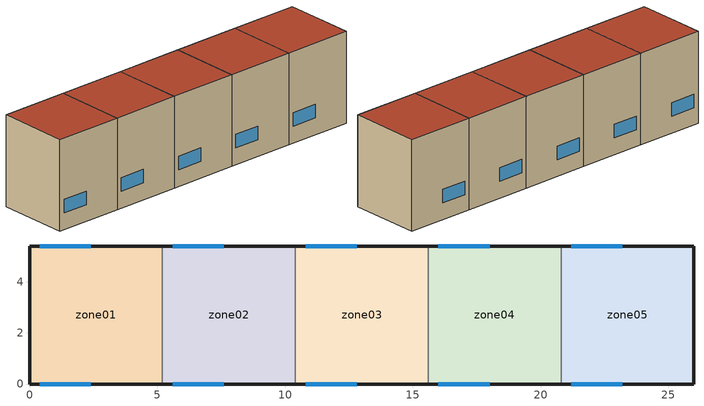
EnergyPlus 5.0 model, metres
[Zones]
zone01
 floor ground (GROUND_FLOOR): 0,0 0,5.4 5.2,5.4 5.2,0 z0
 wall outside (EXT_WALL): 5.2,5.4 0,5.4 0,0 5.2,0 z0:6.8
 wall to zone02 (ADJ_WALL): 5.2,0 5.2,5.4 z0:6.8
 window (EXT_WINDOW1): 0.4,0 2.4,0 / 2.4,5.4 0.4,5.4 z1.25:2.25
 roof outside (EXT_ROOF): 5.2,0 5.2,5.4 0,5.4 0,0 z6.8
zone02
 floor ground (GROUND_FLOOR): 5.2,0 5.2,5.4 10.4,5.4 10.4,0 z0
 wall outside (EXT_WALL): 10.4,5.4 5.2,5.4 / 5.2,0 10.4,0 z0:6.8
 wall to zone03 (ADJ_WALL): 10.4,0 10.4,5.4 z0:6.8
 wall to zone01 (ADJ_WALL): 5.2,5.4 5.2,0 z0:6.8
 window (EXT_WINDOW1): 5.6,0 7.6,0 / 7.6,5.4 5.6,5.4 z1.25:2.25
 roof outside (EXT_ROOF): 10.4,0 10.4,5.4 5.2,5.4 5.2,0 z6.8
zone03
 floor ground (GROUND_FLOOR): 10.4,0 10.4,5.4 15.6,5.4 15.6,0 z0
 wall outside (EXT_WALL): 15.6,5.4 10.4,5.4 / 10.4,0 15.6,0 z0:6.8
 wall to zone04 (ADJ_WALL): 15.6,0 15.6,5.4 z0:6.8
 wall to zone02 (ADJ_WALL): 10.4,5.4 10.4,0 z0:6.8
 window (EXT_WINDOW1): 10.8,0 12.8,0 / 12.8,5.4 10.8,5.4 z1.25:2.25
 roof outside (EXT_ROOF): 15.6,0 15.6,5.4 10.4,5.4 10.4,0 z6.8
zone04
 floor ground (GROUND_FLOOR): 15.6,0 15.6,5.4 20.8,5.4 20.8,0 z0
 wall outside (EXT_WALL): 20.8,5.4 15.6,5.4 / 15.6,0 20.8,0 z0:6.8
 wall to zone05 (ADJ_WALL): 20.8,0 20.8,5.4 z0:6.8
 wall to zone03 (ADJ_WALL): 15.6,5.4 15.6,0 z0:6.8
 window (EXT_WINDOW1): 16,0 18,0 / 18,5.4 16,5.4 z1.25:2.25
 roof outside (EXT_ROOF): 20.8,0 20.8,5.4 15.6,5.4 15.6,0 z6.8
zone05
 floor ground (GROUND_FLOOR): 20.8,0 20.8,5.4 26,5.4 26,0 z0
 wall outside (EXT_WALL): 20.8,0 26,0 26,5.4 20.8,5.4 z0:6.8
 wall to zone04 (ADJ_WALL): 20.8,5.4 20.8,0 z0:6.8
 window (EXT_WINDOW1): 21.2,0 23.2,0 / 23.2,5.4 21.2,5.4 z1.25:2.25
 roof outside (EXT_ROOF): 26,0 26,5.4 20.8,5.4 20.8,0 z6.8
[Building]
TRNSYS18: North Axis {deg}=0; Terrain=City; Loads Convergence Tolerance Value=0; Temperature Convergence Tolerance Value {deltaC}=0; Solar Distribution=FullInteriorAndExterior; Maximum Number of Warmup Days=0
[Site:Location]
not used: Latitude {deg}=0; Longitude {deg}=0; Time Zone {hr}=0; Elevation {m}=0
[Construction]
GROUND_FLOOR; EXT_WALL; EXT_ROOF; ADJ_WALL; EXT_WINDOW1: 
[WindowProperty:ShadingControl]
ESHADE=0; ISHADE=INPUT 1*MAX_ISHADE : SHADECNTRL=ISHADE_INTERNAL
[SurfaceProperty:OtherSideCoefficients]
BOUNDARY=IDENTICAL; BOUNDARY=INPUT 1*TBOUNDARY; BOUNDARY=INPUT 1*TBOUNDARY_2; BOUNDARY=INPUT 1*TBOUNDARY_3; BOUNDARY=INPUT 1*TGROUND; BOUNDARY=20; BOUNDARY=15
[Zone] Multiplier=1
zone01; zone02; zone03; zone04; zone05
